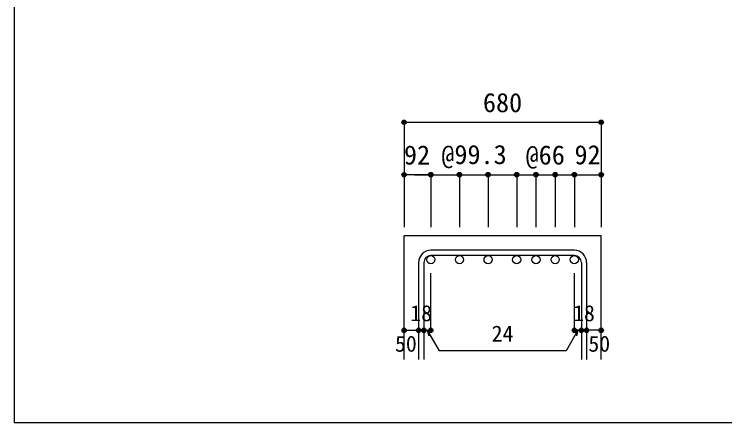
# Model space of a CAD drawing. Units: millimetres at full size, sheet at 1:30; details may follow other scales. Extents: x -5973 to 5954, y -4195 to 4201.
# Drawn here: x -5973 to -3533, y -4195 to -2791 of the extents above; entities that cross this region are included whole.
import ezdxf
from ezdxf.enums import TextEntityAlignment as Align

# ---------------------------------------------------------------- set-up
doc = ezdxf.new("R2010")
doc.units = ezdxf.units.MM
doc.header["$LTSCALE"] = 30
doc.header["$PDMODE"] = 32
doc.header["$PDSIZE"] = 15
for name, color, linetype in [('0-1_躯体線', 2, 'Continuous'), ('0-5_基礎梁筋', 7, 'Continuous'), ('0-6_スタラップ筋', 7, 'Continuous'), ('0-D_寸法', 4, 'Continuous'), ('F-0_枠', 6, 'Continuous')]:
    doc.layers.add(name, color=color, linetype=linetype)
doc.styles.add('ＭＳ ゴシック', font='')
doc.styles.get('ＭＳ ゴシック').set_extended_font_data('MS Gothic')

msp = doc.modelspace()

# ---------------------------------------------------------------- linework, layer by layer
at = {"layer": '0-1_躯体線'}
for p, q in [((-4634.3, -3977.39), (-4634.3, -3552.39)), ((-3957.3, -3552.39), (-4634.3, -3552.39)), ((-3957.3, -3977.39), (-3957.3, -3552.39))]:
    msp.add_line(p, q, dxfattribs=at)
at = {"layer": '0-5_基礎梁筋', "color": 3}
for centre in [(-4542.3, -3634.39), (-4443.97, -3634.39), (-4345.63, -3634.39), (-4247.3, -3634.39), (-4181.3, -3634.39), (-4115.3, -3634.39), (-4049.3, -3634.39)]:
    msp.add_circle(centre, 14, dxfattribs=at)
at = {"layer": '0-6_スタラップ筋'}
for p, q in [((-4049.3, -3602.39), (-4542.3, -3602.39)), ((-4049.3, -3620.39), (-4542.3, -3620.39)), ((-4584.3, -3644.39), (-4584.3, -3977.39)), ((-4566.3, -3644.39), (-4566.3, -3977.39)), ((-4025.3, -3644.39), (-4025.3, -3977.39)), ((-4007.3, -3644.39), (-4007.3, -3977.39))]:
    msp.add_line(p, q, dxfattribs=at)
for centre, radius, start, end in [((-4542.3, -3644.39), 42, 90, 180), ((-4049.3, -3644.39), 42, 0, 90), ((-4542.3, -3644.39), 24, 90, 180), ((-4049.3, -3644.39), 24, 0, 90)]:
    msp.add_arc(centre, radius, start, end, dxfattribs=at)
at = {"layer": '0-D_寸法'}
for p, q in [((-4634.3, -3162.39), (-4634.3, -3342.39)), ((-4634.3, -3162.39), (-3957.3, -3162.39)), ((-3957.3, -3162.39), (-3957.3, -3342.39)), ((-4634.3, -3342.39), (-4634.3, -3522.39)), ((-4548.3, -3342.39), (-4634.3, -3342.39)), ((-4598.27, -3342.39), (-4542.3, -3342.39)), ((-4542.3, -3342.39), (-4542.3, -3522.39)), ((-4542.3, -3342.39), (-4363.13, -3342.39)), ((-4443.97, -3342.39), (-4443.97, -3522.39)), ((-4443.97, -3342.39), (-4443.97, -3522.39)), ((-4363.13, -3342.39), (-4247.3, -3342.39)), ((-4345.63, -3342.39), (-4345.63, -3522.39)), ((-4345.63, -3342.39), (-4345.63, -3522.39)), ((-4247.3, -3342.39), (-4247.3, -3522.39)), ((-4247.3, -3342.39), (-4247.3, -3522.39)), ((-4247.3, -3342.39), (-4049.3, -3342.39)), ((-4181.3, -3342.39), (-4181.3, -3522.39)), ((-4181.3, -3342.39), (-4181.3, -3522.39)), ((-4115.3, -3342.39), (-4115.3, -3522.39)), ((-4115.3, -3342.39), (-4115.3, -3522.39)), ((-4049.3, -3342.39), (-4049.3, -3522.39)), ((-4043.3, -3342.39), (-3957.3, -3342.39)), ((-3957.3, -3342.39), (-3957.3, -3522.39)), ((-4542.3, -3877.39), (-4542.3, -3681.31)), ((-4049.3, -3877.39), (-4049.3, -3681.31)), ((-4634.3, -3877.39), (-4584.3, -3877.39)), ((-4584.3, -3877.39), (-4566.3, -3877.39)), ((-4566.3, -3877.39), (-4542.3, -3877.39)), ((-4554.3, -3877.39), (-4513.85, -3947.46)), ((-4554.3, -3877.39), (-4549.12, -3896.71)), ((-4037.3, -3877.39), (-4077.75, -3947.46)), ((-4025.3, -3877.39), (-4049.3, -3877.39)), ((-4037.3, -3877.39), (-4042.48, -3896.71)), ((-4007.3, -3877.39), (-4025.3, -3877.39)), ((-3957.3, -3877.39), (-4007.3, -3877.39)), ((-4077.75, -3947.46), (-4513.85, -3947.46))]:
    msp.add_line(p, q, dxfattribs=at)
for centre, radius in [((-4634.3, -3162.39), 7.2), ((-4634.3, -3162.39), 6.4), ((-4634.3, -3162.39), 5.6), ((-4634.3, -3162.39), 4.8), ((-4634.3, -3162.39), 4), ((-4634.3, -3162.39), 3.2), ((-4634.3, -3162.39), 2.4), ((-4634.3, -3162.39), 1.6), ((-4634.3, -3162.39), 0.8), ((-3957.3, -3162.39), 7.2), ((-3957.3, -3162.39), 6.4), ((-3957.3, -3162.39), 5.6), ((-3957.3, -3162.39), 4.8), ((-3957.3, -3162.39), 4), ((-3957.3, -3162.39), 3.2), ((-3957.3, -3162.39), 2.4), ((-3957.3, -3162.39), 1.6), ((-3957.3, -3162.39), 0.8), ((-4634.3, -3342.39), 7.2), ((-4634.3, -3342.39), 6.4), ((-4634.3, -3342.39), 5.6), ((-4634.3, -3342.39), 4.8), ((-4634.3, -3342.39), 4), ((-4634.3, -3342.39), 3.2), ((-4634.3, -3342.39), 2.4), ((-4634.3, -3342.39), 1.6), ((-4634.3, -3342.39), 0.8), ((-4542.3, -3342.39), 8), ((-4542.3, -3342.39), 7.2), ((-4542.3, -3342.39), 6.4), ((-4542.3, -3342.39), 5.6), ((-4542.3, -3342.39), 4.8), ((-4542.3, -3342.39), 4), ((-4542.3, -3342.39), 3.2), ((-4542.3, -3342.39), 2.4), ((-4542.3, -3342.39), 1.6), ((-4542.3, -3342.39), 0.8), ((-4443.97, -3342.39), 8), ((-4443.97, -3342.39), 7.2), ((-4443.97, -3342.39), 6.4), ((-4443.97, -3342.39), 5.6), ((-4443.97, -3342.39), 4.8), ((-4443.97, -3342.39), 4), ((-4443.97, -3342.39), 3.2), ((-4443.97, -3342.39), 2.4), ((-4443.97, -3342.39), 1.6), ((-4443.97, -3342.39), 0.8), ((-4345.63, -3342.39), 8), ((-4345.63, -3342.39), 7.2), ((-4345.63, -3342.39), 6.4), ((-4345.63, -3342.39), 5.6), ((-4345.63, -3342.39), 4.8), ((-4345.63, -3342.39), 4), ((-4345.63, -3342.39), 3.2), ((-4345.63, -3342.39), 2.4), ((-4345.63, -3342.39), 1.6), ((-4345.63, -3342.39), 0.8), ((-4247.3, -3342.39), 8), ((-4247.3, -3342.39), 7.2), ((-4247.3, -3342.39), 6.4), ((-4247.3, -3342.39), 5.6), ((-4247.3, -3342.39), 4.8), ((-4247.3, -3342.39), 4), ((-4247.3, -3342.39), 3.2), ((-4247.3, -3342.39), 2.4), ((-4247.3, -3342.39), 1.6), ((-4247.3, -3342.39), 0.8), ((-4181.3, -3342.39), 8), ((-4181.3, -3342.39), 7.2), ((-4181.3, -3342.39), 6.4), ((-4181.3, -3342.39), 5.6), ((-4181.3, -3342.39), 4.8), ((-4181.3, -3342.39), 4), ((-4181.3, -3342.39), 3.2), ((-4181.3, -3342.39), 2.4), ((-4181.3, -3342.39), 1.6), ((-4181.3, -3342.39), 0.8), ((-4115.3, -3342.39), 8), ((-4115.3, -3342.39), 7.2), ((-4115.3, -3342.39), 6.4), ((-4115.3, -3342.39), 5.6), ((-4115.3, -3342.39), 4.8), ((-4115.3, -3342.39), 4), ((-4115.3, -3342.39), 3.2), ((-4115.3, -3342.39), 2.4), ((-4115.3, -3342.39), 1.6), ((-4115.3, -3342.39), 0.8), ((-4049.3, -3342.39), 8), ((-4049.3, -3342.39), 7.2), ((-4049.3, -3342.39), 6.4), ((-4049.3, -3342.39), 5.6), ((-4049.3, -3342.39), 4.8), ((-4049.3, -3342.39), 4), ((-4049.3, -3342.39), 3.2), ((-4049.3, -3342.39), 2.4), ((-4049.3, -3342.39), 1.6), ((-4049.3, -3342.39), 0.8), ((-3957.3, -3342.39), 7.2), ((-3957.3, -3342.39), 6.4), ((-3957.3, -3342.39), 5.6), ((-3957.3, -3342.39), 4.8), ((-3957.3, -3342.39), 4), ((-3957.3, -3342.39), 3.2), ((-3957.3, -3342.39), 2.4), ((-3957.3, -3342.39), 1.6), ((-3957.3, -3342.39), 0.8), ((-4634.3, -3877.39), 4), ((-4634.3, -3877.39), 3.6), ((-4634.3, -3877.39), 3.2), ((-4634.3, -3877.39), 2.8), ((-4634.3, -3877.39), 2.4), ((-4634.3, -3877.39), 2), ((-4634.3, -3877.39), 1.6), ((-4634.3, -3877.39), 1.2), ((-4634.3, -3877.39), 0.8), ((-4634.3, -3877.39), 0.4), ((-4584.3, -3877.39), 4), ((-4584.3, -3877.39), 3.6), ((-4584.3, -3877.39), 3.2), ((-4584.3, -3877.39), 2.8), ((-4584.3, -3877.39), 2.4), ((-4584.3, -3877.39), 2), ((-4584.3, -3877.39), 1.6), ((-4584.3, -3877.39), 1.2), ((-4584.3, -3877.39), 0.8), ((-4584.3, -3877.39), 0.4), ((-4566.3, -3877.39), 4), ((-4566.3, -3877.39), 3.6), ((-4566.3, -3877.39), 3.2), ((-4566.3, -3877.39), 2.8), ((-4566.3, -3877.39), 2.4), ((-4566.3, -3877.39), 2), ((-4566.3, -3877.39), 1.6), ((-4566.3, -3877.39), 1.2), ((-4566.3, -3877.39), 0.8), ((-4566.3, -3877.39), 0.4), ((-4542.3, -3877.39), 4), ((-4542.3, -3877.39), 3.6), ((-4542.3, -3877.39), 3.2), ((-4542.3, -3877.39), 2.8), ((-4542.3, -3877.39), 2.4), ((-4542.3, -3877.39), 2), ((-4542.3, -3877.39), 1.6), ((-4542.3, -3877.39), 1.2), ((-4542.3, -3877.39), 0.8), ((-4542.3, -3877.39), 0.4), ((-4049.3, -3877.39), 4), ((-4049.3, -3877.39), 3.6), ((-4049.3, -3877.39), 3.2), ((-4049.3, -3877.39), 2.8), ((-4049.3, -3877.39), 2.4), ((-4049.3, -3877.39), 2), ((-4049.3, -3877.39), 1.6), ((-4049.3, -3877.39), 1.2), ((-4049.3, -3877.39), 0.8), ((-4049.3, -3877.39), 0.4), ((-4025.3, -3877.39), 4), ((-4025.3, -3877.39), 3.6), ((-4025.3, -3877.39), 3.2), ((-4025.3, -3877.39), 2.8), ((-4025.3, -3877.39), 2.4), ((-4025.3, -3877.39), 2), ((-4025.3, -3877.39), 1.6), ((-4025.3, -3877.39), 1.2), ((-4025.3, -3877.39), 0.8), ((-4025.3, -3877.39), 0.4), ((-4007.3, -3877.39), 4), ((-4007.3, -3877.39), 3.6), ((-4007.3, -3877.39), 3.2), ((-4007.3, -3877.39), 2.8), ((-4007.3, -3877.39), 2.4), ((-4007.3, -3877.39), 2), ((-4007.3, -3877.39), 1.6), ((-4007.3, -3877.39), 1.2), ((-4007.3, -3877.39), 0.8), ((-4007.3, -3877.39), 0.4), ((-3957.3, -3877.39), 4), ((-3957.3, -3877.39), 3.6), ((-3957.3, -3877.39), 3.2), ((-3957.3, -3877.39), 2.8), ((-3957.3, -3877.39), 2.4), ((-3957.3, -3877.39), 2), ((-3957.3, -3877.39), 1.6), ((-3957.3, -3877.39), 1.2), ((-3957.3, -3877.39), 0.8), ((-3957.3, -3877.39), 0.4)]:
    msp.add_circle(centre, radius, dxfattribs=at)
at = {"layer": '0-D_寸法', "color": 7}
for p in [(-4634.3, -3162.39), (-3957.3, -3162.39), (-4634.3, -3342.39), (-4542.3, -3342.39), (-4542.3, -3342.39), (-4443.97, -3342.39), (-4443.97, -3342.39), (-4345.63, -3342.39), (-4345.63, -3342.39), (-4247.3, -3342.39), (-4247.3, -3342.39), (-4181.3, -3342.39), (-4181.3, -3342.39), (-4115.3, -3342.39), (-4115.3, -3342.39), (-4049.3, -3342.39), (-4049.3, -3342.39), (-3957.3, -3342.39), (-4634.3, -3877.39), (-4584.3, -3877.39), (-4566.3, -3877.39), (-4542.3, -3877.39), (-4542.3, -3877.39), (-4049.3, -3877.39), (-4049.3, -3877.39), (-4025.3, -3877.39), (-4007.3, -3877.39), (-3957.3, -3877.39)]:
    msp.add_point(p, dxfattribs=at)
at = {"layer": 'F-0_枠'}
for p in [(-5972.88, 4201.15), (5954.1, -4195.24)]:
    msp.add_line(p, (-5972.88, -4195.24), dxfattribs=at)

# ---------------------------------------------------------------- texts
at = {"layer": '0-D_寸法', "style": 'ＭＳ ゴシック'}
for s, height, p in [('680', 65.98, (-4363.3, -3147.39)), ('92', 65.98, (-4634.54, -3327.39)), ('@99.3', 65.98, (-4506.13, -3325.79)), ('@66', 65.98, (-4216.76, -3327.36)), ('92', 65.98, (-4048.86, -3326.61)), ('18', 54.99, (-4612.8, -3862.39)), ('18', 54.99, (-4053.8, -3862.39)), ('24', 54.99, (-4333.3, -3932.46)), ('50', 54.99, (-4665.3, -3967.39)), ('50', 54.99, (-4001.3, -3967.39))]:
    msp.add_text(s, height=height, dxfattribs=at).set_placement(p, align=Align.BOTTOM_LEFT)

doc.saveas('drawing.dxf')
